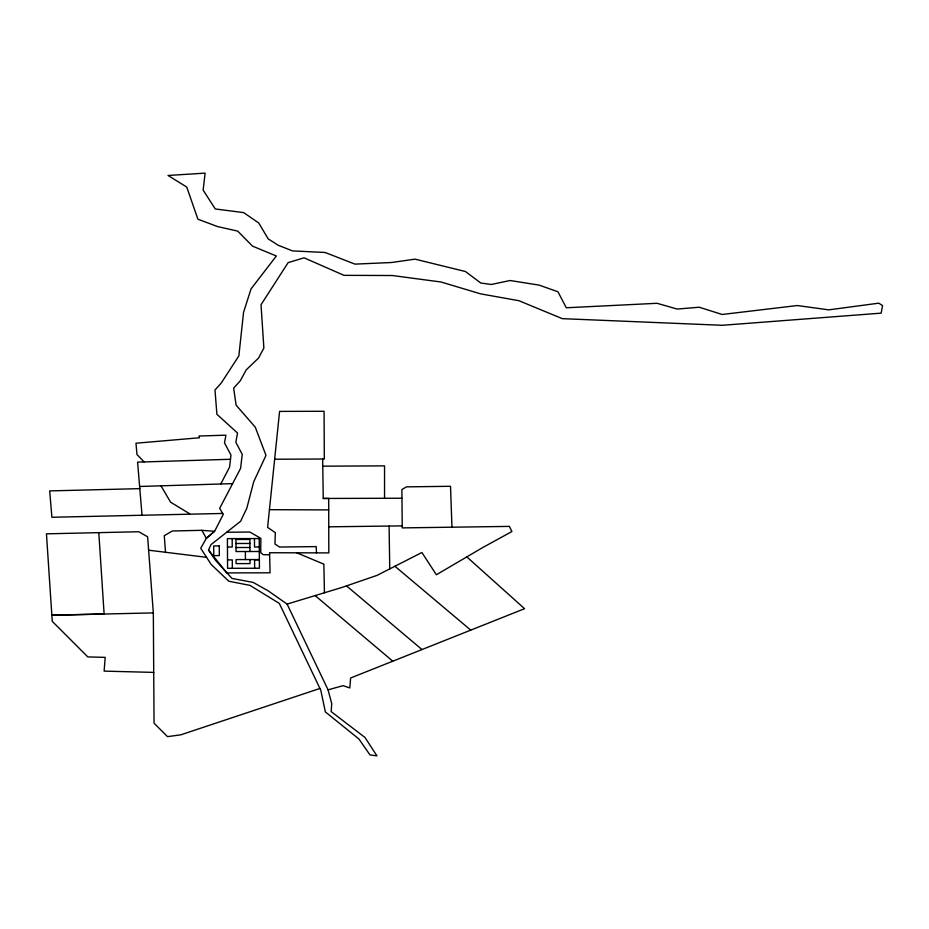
<?xml version="1.0" encoding="UTF-8"?>
<svg xmlns="http://www.w3.org/2000/svg" width="929" height="929" viewBox="0 0 929 929"><rect width="100%" height="100%" fill="white"/><g stroke="black" fill="none" stroke-linecap="round" stroke-linejoin="round"><path stroke-width="1.39" d="M384.548 498.281L384.548 465.87L322.769 466.184L322.688 459.007M144.1 461.922L136.935 454.444L135.994 443.214L199.48 437.768L198.992 436.015L225.921 435.178L224.504 442.901L230.973 455.105L229.556 467.194L220.765 483.997M208.526 550.038L210.988 544.638L240.634 521.239L246.824 508.198L253.722 481.745L265.984 455.373L255.289 427.189L236.094 405.137L233.643 388.125L240.263 380.844L246.243 369.847L258.517 358.095L263.871 348.085L261.026 304.724L288.118 262.64L304.073 257.821L344.009 275.344L392.305 275.518L441.02 281.998L480.653 293.866L518.893 300.706L562.324 318.659L722.344 325.289L881.18 313.143L882.55 305.571L878.776 303.168L828.784 309.856L797.279 305.536L722.193 314.478L699.223 307.232L677.171 309.055L657.07 303.295L566.284 307.778L557.957 291.776L539.157 285.122L510.079 280.512L491.336 284.483L480.804 283.031L465.452 271.523L415.031 259.145L391.678 262.501L354.948 264.126L325.104 252.479L292.507 250.9L278.235 245.279L268.156 238.823L258.738 222.995L243.653 212.602L215.284 208.967L203.126 190.097L205.123 173.131L168.021 175.476L186.752 187.054L197.9 219.198L217.641 226.595L237.685 231.1L252.514 246.127L276.331 255.998L251.039 288.896L243.549 312.341L238.858 355.888L221.183 383.12L214.982 390.006L216.898 414.288L237.534 433.042L235.827 442.274L242.237 454.362L240.599 468.355L219.674 508.326L223.25 514.387L214.692 531.156L206.343 538.344L200.722 548.261L211.15 564.426L228.824 581.229L249.994 585.386L279.35 603.444L320.819 690.34L325.347 711.904L358.884 738.961L369.997 754.917L376.942 755.869L365.004 737.487L331.188 711.637L331.711 703.636L328.065 689.841L287.107 604.094L267.947 590.705L253.164 582.413L232.018 578.453L215.412 560.199L208.526 550.038L226.746 572.903L270.072 572.821L269.573 552.732L328.808 552.906L328.703 498.432L323.246 498.455L322.769 466.184M319.924 688.459L180.783 734.827L167.51 736.651L154.051 723.192L153.331 612.908L147.618 536.811L138.804 531.748L46.45 533.827L52.256 621.338L87.814 656.919L105.186 657.36L104.129 671.121L153.726 672.399M287.107 604.094L341.988 587.442L376.988 575.399L421.894 552.511L436.386 574.761L482.743 547.541L511.925 531.527L509.371 526.395L402.257 527.893L401.874 489.548L406.472 486.866L450.519 486.285L451.958 527.196M328.065 689.841L343.08 685.672L349.803 687.948L350.628 677.996L524.56 608.692L466.857 556.924M230.485 459.274L137.585 462.131L142.009 515.003M139.617 486.482L232.61 483.626M139.803 488.642L49.69 490.907L51.896 517.267L222.705 513.458M201.825 530.32L206.343 538.344L214.506 531.318L201.825 530.32L172.364 530.993L164.27 535.685L165.513 552.267M153.331 612.908L51.827 615.195L104.106 614.023L98.811 532.654M328.761 526.824L402.152 525.884M226.664 532.259L249.762 532.027L260.852 538.356L260.724 552.697L263.348 554.718L269.619 554.741M274.647 459.24L324.314 459.007L324.07 411.28L279.583 411.396L267.61 527.358L275.321 532.654L274.949 544.046L279.571 547.042L316.22 546.6L316.475 552.871M323.246 498.455L401.932 498.234M235.978 543.5L249.913 543.465M227.454 547.03L232.227 547.018L232.18 538.623M259.296 546.972L254.523 546.984L254.476 538.576M236.001 547.518L249.936 547.495M259.319 551.501L236.024 551.536L235.954 539.47L249.889 539.447L249.959 551.512M259.365 559.548L236.071 559.583L236.094 563.613L250.029 563.589L250.006 559.56M227.524 559.908L232.296 559.897L232.343 568.293M259.365 559.85L254.592 559.85L254.639 568.258M269.433 509.684L328.727 509.905M148.617 550.189L206.575 557.33M296.757 552.813L323.873 564.17L324.43 592.772M189.702 513.795L170.622 502.217L160.984 485.832M394.93 566.26L470.759 630.129M346.517 585.885L421.987 649.557M315.128 595.594L392.804 661.193M389.1 526.058L389.75 568.896M245.384 551.524L245.43 559.572M259.249 538.565L227.408 538.623L227.57 568.304L259.412 568.246L259.249 538.565M219.267 545.938L213.693 545.95L213.751 555.6L219.325 555.6L219.267 545.938"/></g></svg>
